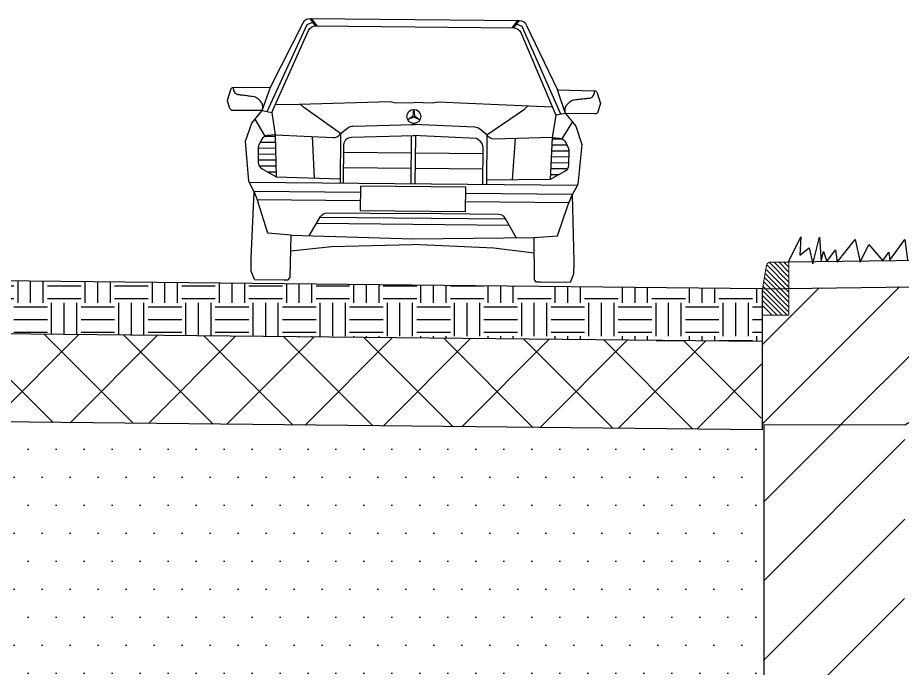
# Model space of a CAD drawing. Header units: metres. Extents: x 34785 to 38791, y 49888 to 55971.
# Drawn here: x 37621.36 to 37626.38, y 51723.69 to 51727.38 of the extents above; entities that cross this region are included whole.
import ezdxf

# ---------------------------------------------------------------- set-up
doc = ezdxf.new("R2010")
doc.units = ezdxf.units.M
doc.layers.add('ГЕНПЛАН ПЛОЩІ', color=7, linetype='Continuous', lineweight=0)
doc.layers.add('Слой 1', color=250, linetype='Continuous', lineweight=0)
pattern_1 = [(45, (37209.22292, 51827.32617), (-0.2245064, 0.2245064), [])]

# ---------------------------------------------------------------- blocks, each defined once
blk = doc.blocks.new('1')
at = {"layer": 'ГЕНПЛАН ПЛОЩІ', "color": 7, "linetype": 'Continuous', "lineweight": 0}
blk.add_line((4178.651, -713.944), (4178.651, -713.544), dxfattribs=at)
at = {"layer": 'ГЕНПЛАН ПЛОЩІ', "color": 7, "linetype": 'Continuous', "lineweight": 0, "flags": 128}
for points in [[(4178.651, -713.544), (4178.651, -713.404), (4178.651, -713.121), (4178.651, -712.838), (4178.651, -712.555), (4178.651, -712.444)], [(4177.151, -713.944), (4177.262, -713.944), (4177.545, -713.944), (4177.828, -713.944), (4178.111, -713.944), (4178.651, -713.944)]]:
    blk.add_lwpolyline(points, dxfattribs=at)
at = {"layer": 'Слой 1', "color": 7, "linetype": 'Continuous', "lineweight": 0}
for p, q in [((4177.151, -713.944), (4177.151, -710.944)), ((4177.151, -710.944), (4178.222, -710.944)), ((4178.282, -710.944), (4177.151, -712.075)), ((4177.999, -710.944), (4177.151, -711.792)), ((4177.716, -710.944), (4177.151, -711.509)), ((4177.434, -710.944), (4177.151, -711.227)), ((4178.416, -711.093), (4177.151, -712.358)), ((4178.651, -712.444), (4178.419, -711.11)), ((4178.458, -711.334), (4177.151, -712.641)), ((4178.5, -711.575), (4177.151, -712.924)), ((4178.542, -711.816), (4177.151, -713.207)), ((4178.584, -712.057), (4177.151, -713.49)), ((4178.626, -712.298), (4177.151, -713.773)), ((4178.651, -712.555), (4177.262, -713.944)), ((4178.651, -712.838), (4177.545, -713.944)), ((4178.651, -713.121), (4177.828, -713.944)), ((4178.651, -713.404), (4178.111, -713.944))]:
    blk.add_line(p, q, dxfattribs=at)
at = {"layer": 'Слой 1', "color": 7, "linetype": 'Continuous', "lineweight": 0, "extrusion": (0, 0, -1)}
blk.add_arc((-4178.222, -711.144), 0.2, 90, 170.1128, dxfattribs=at)
blk = doc.blocks.new('*X243')
at = {"color": 0}
for p, q in [((8.3, 93.37), (14.78, 93.37)), ((5.18, 89.48), (14.93, 89.48)), ((3.78, 85.59), (15.07, 85.59)), ((3.83, 81.7), (15.22, 81.7)), ((3.88, 77.81), (15.36, 77.81)), ((4.53, 73.92), (15.51, 73.92)), ((9.92, 70.03), (15.66, 70.03))]:
    blk.add_line(p, q, dxfattribs=at)
blk = doc.blocks.new('*X244')
at = {"color": 0}
for p, q in [((196.4, 93.37), (202.88, 93.37)), ((196.25, 89.48), (206, 89.48)), ((195.96, 81.7), (207.35, 81.7)), ((196.1, 85.59), (207.39, 85.59)), ((195.81, 77.81), (207.3, 77.81)), ((195.52, 70.03), (201.26, 70.03)), ((195.67, 73.92), (206.65, 73.92))]:
    blk.add_line(p, q, dxfattribs=at)
blk = doc.blocks.new('A$C565D5DA5')
for p, q in [((51.62, 167.31), (55.31, 168.96)), ((57.15, 166.56), (53.47, 171.37)), ((58.15, 166.56), (54.47, 171.37)), ((186.01, 166.56), (189.69, 171.37)), ((187.01, 166.56), (190.69, 171.37)), ((192.54, 167.31), (188.85, 168.96)), ((25.86, 110.15), (51.62, 167.31)), ((218.3, 110.15), (192.54, 167.31)), ((22.74, 110.8), (28.08, 126.1)), ((221.43, 110.8), (216.08, 126.1)), ((22.74, 110.8), (28.98, 109.49)), ((221.43, 110.8), (215.18, 109.49)), ((24.79, 94.04), (18.06, 105.04)), ((219.37, 94.04), (226.11, 105.04)), ((120.51, 102.42), (122.08, 103.28)), ((123.65, 102.42), (122.08, 103.28)), ((31.24, 94.99), (32.27, 67.37)), ((55.55, 94.05), (57.2, 66.9)), ((74.14, 96.21), (74.14, 63.77)), ((120.77, 63.77), (120.77, 95.25)), ((123.4, 63.77), (123.4, 95.25)), ((170.02, 96.21), (170.02, 63.77)), ((188.61, 94.05), (186.97, 66.9)), ((212.92, 94.99), (211.89, 67.37)), ((212.92, 94.99), (211.89, 67.37)), ((76.47, 83.92), (120.77, 83.92)), ((123.4, 83.92), (167.7, 83.92)), ((76.47, 73.95), (120.77, 73.95)), ((123.4, 73.95), (167.7, 73.95)), ((14.6, 63.77), (229.56, 63.77)), ((32.27, 67.37), (74.14, 66.45)), ((211.89, 67.37), (170.02, 66.45)), ((17.6, 57.95), (87.54, 57.95)), ((17.86, 57.44), (20.72, 50.56)), ((19.94, 52.43), (87.54, 52.43)), ((156.62, 57.95), (226.56, 57.95)), ((156.62, 52.43), (224.22, 52.43)), ((223.45, 50.56), (226.3, 57.44)), ((61.4, 41.39), (182.77, 41.39)), ((58.97, 37.25), (185.19, 37.25)), ((42.44, 29.37), (122.08, 27.59)), ((122.08, 27.59), (201.72, 29.37))]:
    blk.add_line(p, q)
for points in [[(18.58, 0), (16.43, 5.51), (16.33, 13.82), (17.86, 57.44), (14.32, 64.32), (11.91, 90.59), (15.92, 102.41), (22.74, 110.8), (3.46, 110.56, -0.331206), (1.53, 111.96), (0, 116.83, -0.154514), (0, 118.04), (2.04, 124.4, -0.322823), (3.92, 125.79), (28.08, 126.1), (48.99, 168.57, -0.285788), (53.47, 171.37), (190.69, 171.37, -0.285788), (195.18, 168.57), (216.08, 126.1), (240.25, 125.79, -0.322823), (242.13, 124.4), (244.16, 118.04, -0.154514), (244.16, 116.83), (242.64, 111.96, -0.331206), (240.7, 110.56), (221.43, 110.8), (228.25, 102.41), (232.25, 90.59), (229.85, 64.32), (226.3, 57.44), (227.83, 13.82), (227.73, 5.51), (225.59, 0)], [(28.98, 109.49), (52.57, 163.56, -0.298245), (57.15, 166.56), (187.01, 166.56, -0.298245), (191.59, 163.56), (215.18, 109.49)], [(22.74, 110.8, 0.100055), (22.94, 114.14, 0.141322), (21.97, 116.33, 0.066253), (19.12, 118.93, 0.117912), (17.09, 119.73, 0.002218), (15.05, 120, 0.001608), (12.23, 120.36, 0.006863), (8.93, 120.72, -0.010096), (6.69, 120.98, -0.189123), (5.11, 121.87, -0.118154), (3.88, 124.41, -0.051125), (3.81, 125.01, -0.038901), (3.86, 125.79)], [(221.43, 110.8, -0.100055), (221.22, 114.14, -0.141322), (222.19, 116.33, -0.066253), (225.04, 118.93, -0.117912), (227.08, 119.73, -0.002218), (229.12, 120, -0.001608), (231.93, 120.36, -0.006863), (235.23, 120.72, 0.010096), (237.47, 120.98, 0.189123), (239.05, 121.87, 0.118154), (240.29, 124.41, 0.051125), (240.36, 125.01, 0.038901), (240.3, 125.79)], [(31.24, 94.99), (69.44, 93.52, 0.249518), (73.67, 95.57), (74.14, 96.21), (49.7, 113.21), (47.58, 115.28)], [(212.92, 94.99), (174.73, 93.52, -0.249518), (170.5, 95.57), (170.02, 96.21), (194.46, 113.21), (196.58, 115.28)], [(28.98, 109.49), (31.24, 94.99), (26.4, 94.49, 0.259738), (22.42, 91.69), (20.77, 88.3, 0.116434), (20.27, 86.06), (20.39, 76.96, 0.26675), (22.92, 72.67), (32.27, 67.37)], [(215.18, 109.49), (212.92, 94.99), (217.76, 94.49, -0.259738), (221.74, 91.69), (223.39, 88.3, -0.116434), (223.89, 86.06), (223.78, 76.96, -0.26675), (221.24, 72.67), (211.89, 67.37)], [(74.14, 96.21), (78.93, 100.04, -0.171114), (82.07, 101.13), (122.08, 102.47)], [(170.02, 96.21), (165.23, 100.04, 0.171114), (162.09, 101.13), (122.08, 102.47)], [(76.47, 63.77), (76.47, 88.89, -0.404405), (81.3, 93.88), (122.34, 95.26)], [(167.7, 63.77), (167.7, 87.91, 0.228164), (165.81, 91.82), (163.27, 93.85), (121.83, 95.25)], [(54.19, 29.11), (61.57, 41.69, -0.266031), (65.88, 44.16), (122.08, 44.19)], [(189.97, 29.11), (182.59, 41.69, 0.266031), (178.28, 44.16), (122.08, 44.19)]]:
    blk.add_lwpolyline(points, format="xyb")
for points in [[(31.32, 114.85), (46.91, 115.26), (106.41, 117.38), (109.88, 116.73), (122.08, 116.88)], [(212.85, 114.85), (197.26, 115.26), (137.76, 117.38), (134.29, 116.73), (122.08, 116.88)], [(18.58, 0), (37.97, 0), (40.72, 0), (42.09, 1.68), (42.44, 29.37), (27.2, 30.56), (20.72, 50.56)], [(225.59, 0), (206.19, 0), (203.44, 0), (202.07, 1.68), (201.72, 29.37), (216.97, 30.56), (223.45, 50.56)], [(42.31, 19.03), (68.83, 22.08), (122.08, 24.06)], [(201.85, 19.03), (175.33, 22.08), (122.08, 24.06)]]:
    blk.add_lwpolyline(points)
at = {"color": 0}
blk.add_lwpolyline([(122.56, 108.26), (126, 105.71), (122.07, 107.41), (118.14, 105.71), (121.58, 108.26), (122.07, 112.51)], close=True, dxfattribs=at)
blk.add_lwpolyline([(156.62, 45.86), (156.62, 61.81), (87.54, 61.81), (87.54, 45.86)], close=True)
blk.add_circle((122.08, 107.86), 4.58)
for name in ['*X243', '*X244']:
    blk.add_blockref(name, (16.49, 0.67))

msp = doc.modelspace()

# ---------------------------------------------------------------- hatches: boundary and pattern name
at = {"transparency": 33554687}
h = msp.add_hatch(dxfattribs=at)
h.set_pattern_fill('ANSI31', color=256, scale=0.1)
h.set_pattern_definition(pattern_1)
h.paths.add_polyline_path([(37641.8716, 51725.6843), (37645.9604, 51725.7781), (37649.6716, 51725.6461), (37649.6716, 51725.292), (37650.4716, 51725.292), (37650.6215, 51725.4811), (37664.9093, 51725.367), (37665.1513, 51725.0719), (37665.9621, 51725.0733), (37665.962, 51725.8774), (37648.1928, 51726.086), (37648.1928, 51726.0577), (37648.1584, 51726.0577), (37648.1584, 51726.0115), (37648.2096, 51726.0115), (37648.2096, 51725.98), (37648.2933, 51725.98), (37648.2933, 51725.9479), (37648.5614, 51725.9479), (37648.5614, 51725.8174), (37646.1905, 51725.8174), (37646.1905, 51725.9479), (37646.45, 51725.9479), (37646.45, 51725.98), (37646.5337, 51725.98), (37646.5337, 51726.0115), (37646.5849, 51726.0115), (37646.5849, 51726.0577), (37646.5504, 51726.0577), (37646.5504, 51726.1053), (37645.7716, 51726.1144), (37645.2015, 51726.1068), (37645.2015, 51726.0577), (37645.167, 51726.0577), (37645.167, 51726.0115), (37645.2182, 51726.0115), (37645.2182, 51725.98), (37645.3019, 51725.98), (37645.3019, 51725.9479), (37645.5614, 51725.9479), (37645.5614, 51725.8174), (37643.1905, 51725.8174), (37643.1905, 51725.9479), (37643.4587, 51725.9479), (37643.4587, 51725.98), (37643.5424, 51725.98), (37643.5424, 51726.0115), (37643.5936, 51726.0115), (37643.5936, 51726.0577), (37643.5591, 51726.0577), (37643.5591, 51726.0847), (37625.5816, 51725.8432), (37625.5816, 51725.0733), (37626.392, 51725.0713), (37626.7143, 51725.2699), (37640.8807, 51725.4394), (37641.0716, 51725.2922), (37641.8716, 51725.292)])
h.paths.add_polyline_path([(37642.4161, 51726.053), (37642.4163, 51726.0247), (37642.4166, 51725.9964), (37642.4168, 51725.9681), (37642.4169, 51725.954), (37642.4173, 51725.9141), (37642.3632, 51725.9136), (37642.3349, 51725.9134), (37642.3067, 51725.9131), (37642.2784, 51725.9129)], flags=16)
h.paths.add_polyline_path([(37625.7226, 51725.6932), (37625.6943, 51725.6932), (37625.666, 51725.6932), (37625.6377, 51725.6932), (37625.5837, 51725.6932), (37625.5837, 51725.7332), (37625.5837, 51725.7473), (37625.5837, 51725.7756), (37625.5837, 51725.8039), (37625.5837, 51725.8322)], flags=16)
h.paths.add_polyline_path([(37649.4381, 51725.9269), (37649.4381, 51725.981), (37649.4922, 51725.9269)], flags=16)
h = msp.add_hatch(dxfattribs=at)
h.set_pattern_fill('DOTS', color=256, scale=0.1)
h.set_pattern_definition([(0, (37209.22292, 51827.32617), (0.079375, 0.15875), [0, -0.15875])])
h.paths.add_polyline_path([(37625.592, 51725.0431), (37618.0816, 51725.1199), (37618.0848, 51725.7698), (37615.0793, 51725.8504), (37615.0833, 51726.0004), (37614.0837, 51726.0272), (37614.0837, 51717.5675), (37625.3294, 51717.5675), (37625.3294, 51718.4477), (37625.3294, 51718.6337), (37625.592, 51718.6337)])
h = msp.add_hatch(dxfattribs=at)
h.set_pattern_fill('EARTH', color=256, scale=0.03)
h.set_pattern_definition([(0, (37199.75937, 51796.65328), (0.1905, 0.1905), [0.1905, -0.1905]), (0, (37199.75937, 51796.72472), (0.1905, 0.1905), [0.1905, -0.1905]), (0, (37199.75937, 51796.79615), (0.1905, 0.1905), [0.1905, -0.1905]), (90, (37199.78319, 51796.81997), (-0.1905, 0.1905), [0.1905, -0.1905]), (90, (37199.85462, 51796.81997), (-0.1905, 0.1905), [0.1905, -0.1905]), (90, (37199.92606, 51796.81997), (-0.1905, 0.1905), [0.1905, -0.1905])])
h.paths.add_polyline_path([(37618.0855, 51725.9199), (37618.0841, 51725.6199), (37625.5797, 51725.5432), (37625.5828, 51725.8432)])
h = msp.add_hatch(dxfattribs=at)
h.set_pattern_fill('ANSI37', color=256, scale=0.1)
h.set_pattern_definition([(45, (37199.75937, 51796.65328), (-0.2245064, 0.2245064), []), (135, (37199.75937, 51796.65328), (-0.2245064, -0.2245064), [])])
h.paths.add_polyline_path([(37625.5746, 51725.0432), (37625.579, 51725.5432), (37618.0841, 51725.6199), (37618.0816, 51725.1199)])
h = msp.add_hatch(dxfattribs=at)
h.set_pattern_fill('ANSI31', color=256, scale=0.1)
h.set_pattern_definition(pattern_1)
h.paths.add_polyline_path([(37626.392, 51725.084), (37625.592, 51725.0733), (37625.5816, 51720.8977), (37625.5995, 51718.6337), (37626.376, 51718.6337)])
h.paths.add_polyline_path([(37641.8716, 51725.292), (37641.0716, 51725.2812), (37641.0697, 51718.7769), (37641.8716, 51718.7769)])
h.paths.add_polyline_path([(37650.4716, 51725.2812), (37649.6716, 51725.292), (37649.6621, 51718.8772), (37650.4619, 51718.8646)])
h.paths.add_polyline_path([(37665.9513, 51725.0733), (37665.1513, 51725.084), (37665.1525, 51718.6329), (37665.9627, 51718.6201)])

# ---------------------------------------------------------------- linework, layer by layer
msp.add_line((37642.2648, 51726.2128), (37625.7337, 51725.9932))
at = {"lineweight": 30}
for p, q in [((37625.5816, 51725.8432), (37618.0891, 51725.9206)), ((37625.5816, 51725.8432), (37625.5816, 51725.0432)), ((37625.5797, 51725.5432), (37618.0816, 51725.6199)), ((37625.5816, 51725.0432), (37618.0765, 51725.12)), ((37625.592, 51725.0733), (37625.592, 51718.6337))]:
    msp.add_line(p, q, dxfattribs=at)
at = {"color": 3, "flags": 128}
msp.add_lwpolyline([(37625.7318, 51725.9955), (37625.8003, 51726.137), (37625.7956, 51726.0332), (37625.8475, 51726.0757), (37625.8687, 51725.9837), (37625.9065, 51726.1347), (37625.916, 51725.9979), (37625.9301, 51726.0545), (37625.949, 51725.9979), (37625.9986, 51726.0639), (37626.008, 51725.9931), (37626.1096, 51726.1229), (37626.1379, 51725.9931), (37626.1875, 51726.0946), (37626.2654, 51726.0002), (37626.3008, 51726.0498), (37626.3055, 51726.0049), (37626.3905, 51726.1229), (37626.407, 51726.0073)], dxfattribs=at)
at = {"lineweight": 30, "flags": 128}
for points in [[(37625.5816, 51725.8432), (37643.5591, 51726.0847)], [(37625.592, 51725.0733), (37626.392, 51725.0713), (37626.7143, 51725.2699), (37640.8807, 51725.4394), (37641.0716, 51725.2922), (37641.8716, 51725.292), (37641.8716, 51725.6843), (37645.9604, 51725.7781), (37649.6716, 51725.6461), (37649.6716, 51725.292), (37650.4716, 51725.292), (37650.6215, 51725.4811), (37664.9093, 51725.367), (37665.1513, 51725.0719), (37665.9513, 51725.0733)]]:
    msp.add_lwpolyline(points, dxfattribs=at)

# ---------------------------------------------------------------- block references
at = {"xscale": 0.008659167723108334, "yscale": 0.008659167723108334, "zscale": 0.008659167723108334, "rotation": 359.4633256061325}
msp.add_blockref('A$C565D5DA5', (37622.5395, 51725.8961), dxfattribs=at)
at = {"xscale": -0.1, "yscale": 0.1, "zscale": 0.1}
msp.add_blockref('1', (38043.4488, 51797.0877), dxfattribs=at)

doc.saveas('drawing.dxf')
